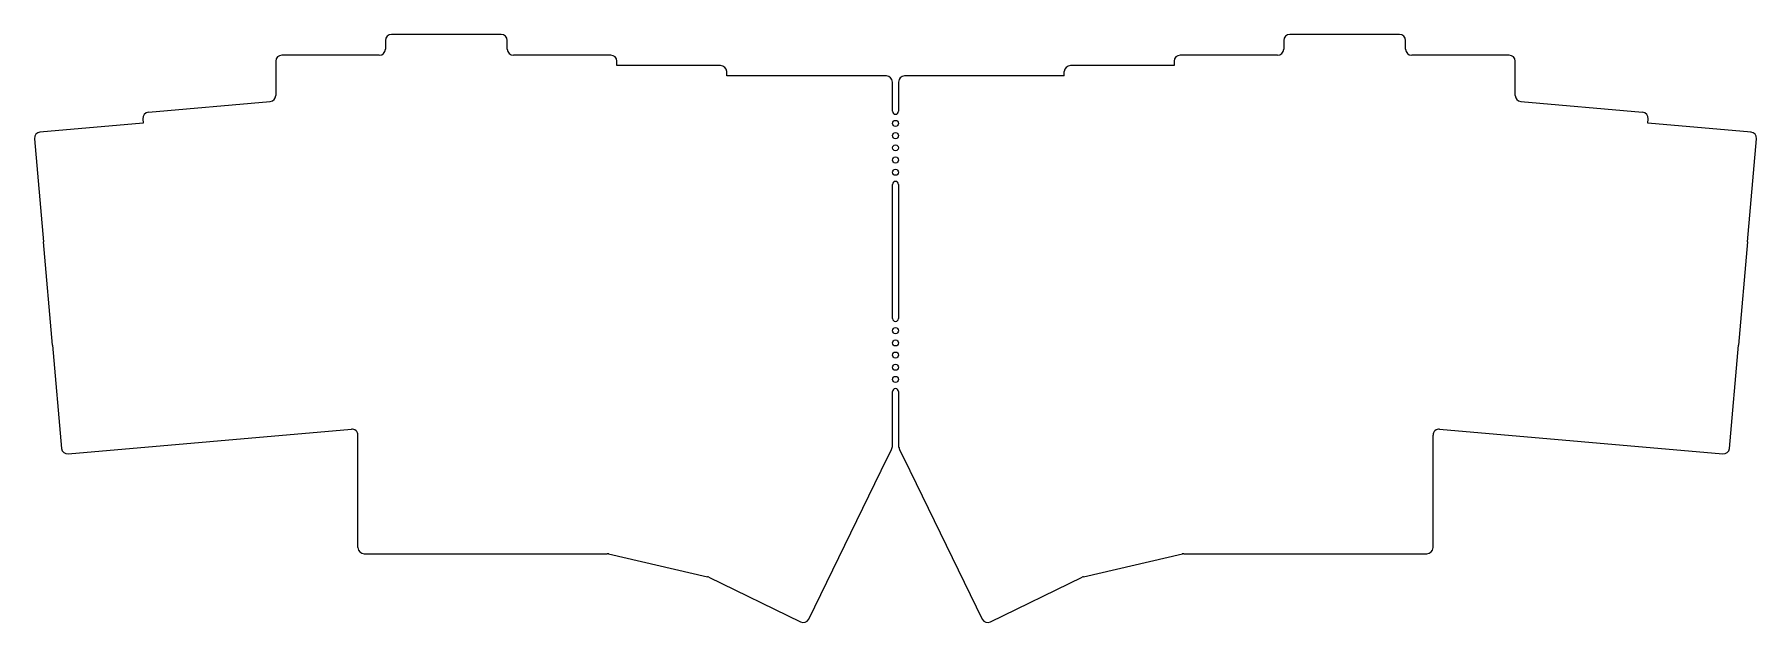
# Model space of a CAD drawing. Header units: millimetres. Extents: x 4 to 287, y -36 to 60.
import ezdxf

# ---------------------------------------------------------------- set-up
doc = ezdxf.new("R2010")
doc.units = ezdxf.units.MM

msp = doc.modelspace()

# ---------------------------------------------------------------- linework, layer by layer
for p, q in [((80.85, 60.14), (62.85, 60.14)), ((228.25, 60.14), (210.25, 60.14)), ((60.85, 56.74), (44.85, 56.74)), ((61.85, 59.14), (61.85, 57.74)), ((81.85, 57.74), (81.85, 59.14)), ((98.85, 56.74), (82.85, 56.74)), ((208.25, 56.74), (192.25, 56.74)), ((209.25, 59.14), (209.25, 57.74)), ((229.25, 57.74), (229.25, 59.14)), ((246.25, 56.74), (230.25, 56.74)), ((43.85, 55.74), (43.85, 50.13)), ((99.85, 55.04), (99.85, 55.74)), ((116.85, 55.04), (99.85, 55.04)), ((117.85, 53.34), (117.85, 54.04)), ((173.25, 53.34), (173.25, 54.04)), ((191.25, 55.04), (174.25, 55.04)), ((191.25, 55.74), (191.25, 55.04)), ((247.25, 50.13), (247.25, 55.74)), ((144.05, 53.34), (117.85, 53.34)), ((145.05, 47.54), (145.05, 52.34)), ((146.05, 52.34), (146.05, 47.54)), ((173.25, 53.34), (147.05, 53.34)), ((22.96, 47.38), (42.94, 49.13)), ((248.16, 49.13), (268.14, 47.38)), ((22.11, 45.6), (5.17, 44.12)), ((22.05, 46.3), (22.11, 45.6)), ((268.99, 45.6), (269.05, 46.3)), ((285.93, 44.12), (268.99, 45.6)), ((4.27, 43.04), (5.75, 26.1)), ((285.35, 26.1), (286.84, 43.04)), ((145.05, 13.54), (145.05, 35.54)), ((146.05, 35.54), (146.05, 13.54)), ((7.23, 9.16), (5.75, 26.1)), ((285.35, 26.1), (283.87, 9.16)), ((7.23, 9.16), (8.71, -7.77)), ((282.39, -7.77), (283.87, 9.16)), ((145.05, -7.26), (145.05, 1.54)), ((146.05, 1.54), (146.05, -7.26)), ((9.79, -8.68), (56.26, -4.61)), ((57.35, -24.06), (57.35, -5.61)), ((233.75, -24.06), (233.75, -5.61)), ((234.84, -4.61), (281.31, -8.68)), ((143.21, -11.39), (144.88, -7.95)), ((146.22, -7.95), (147.89, -11.39)), ((131.32, -35.79), (143.16, -11.52)), ((147.95, -11.52), (159.78, -35.79)), ((58.35, -25.06), (98.26, -25.06)), ((98.48, -25.08), (114.72, -28.83)), ((176.39, -28.83), (192.62, -25.08)), ((192.84, -25.06), (232.75, -25.06)), ((114.93, -28.9), (129.98, -36.25)), ((161.12, -36.25), (176.17, -28.9))]:
    msp.add_line(p, q)
for centre in [(145.55, 45.54), (145.55, 43.54), (145.55, 41.54), (145.55, 39.54), (145.55, 37.54), (145.55, 11.54), (145.55, 9.54), (145.55, 7.54), (145.55, 5.54), (145.55, 3.54)]:
    msp.add_circle(centre, 0.5)
for centre, radius, start, end in [((62.85, 59.14), 1, 90, 180), ((80.85, 59.14), 1, 0, 90), ((210.25, 59.14), 1, 90, 180), ((228.25, 59.14), 1, 0, 90), ((44.85, 55.74), 1, 90, 180), ((60.85, 57.74), 1, 270, 0), ((82.85, 57.74), 1, 180, 270), ((98.85, 55.74), 1, 0, 90), ((192.25, 55.74), 1, 90, 180), ((208.25, 57.74), 1, 270, 0), ((230.25, 57.74), 1, 180, 270), ((246.25, 55.74), 1, 0, 90), ((116.85, 54.04), 1, 0, 90), ((174.25, 54.04), 1, 90, 180), ((144.05, 52.34), 1, 0, 90), ((147.05, 52.34), 1, 90, 180), ((42.85, 50.13), 1, 275, 0), ((248.25, 50.13), 1, 180, 265), ((23.04, 46.39), 1, 95, 185), ((145.55, 47.54), 0.5, 180, 360), ((268.06, 46.39), 1, 355, 85), ((5.26, 43.12), 1, 95, 185), ((285.84, 43.12), 1, 355, 85), ((145.55, 35.54), 0.5, 360, 540), ((6.74, 26.19), 1, 184.9744, 185), ((145.55, 13.54), 0.5, 180, 360), ((8.22, 9.25), 1, 185, 185.0256), ((282.88, 9.25), 1, 354.9744, 355), ((145.55, 1.54), 0.5, 360, 540), ((56.35, -5.61), 1, 0, 95), ((234.75, -5.61), 1, 85, 180), ((9.71, -7.68), 1, 185, 275), ((143.99, -7.51), 1, 334, 353.2537), ((144.05, -7.26), 1, 338.058, 360), ((147.05, -7.26), 1, 180, 201.942), ((147.12, -7.51), 1, 186.7463, 206), ((281.39, -7.68), 1, 265, 355), ((142.26, -11.08), 1, 334, 342.1525), ((148.85, -11.08), 1, 197.8475, 206), ((58.35, -24.06), 1, 180, 270), ((98.26, -26.06), 1, 77, 90), ((192.84, -26.06), 1, 90, 103), ((232.75, -24.06), 1, 270, 0), ((114.49, -29.8), 1, 64, 77), ((176.61, -29.8), 1, 103, 116), ((130.42, -35.35), 1, 244, 334), ((160.68, -35.35), 1, 206, 296)]:
    msp.add_arc(centre, radius, start, end)

doc.saveas('drawing.dxf')
